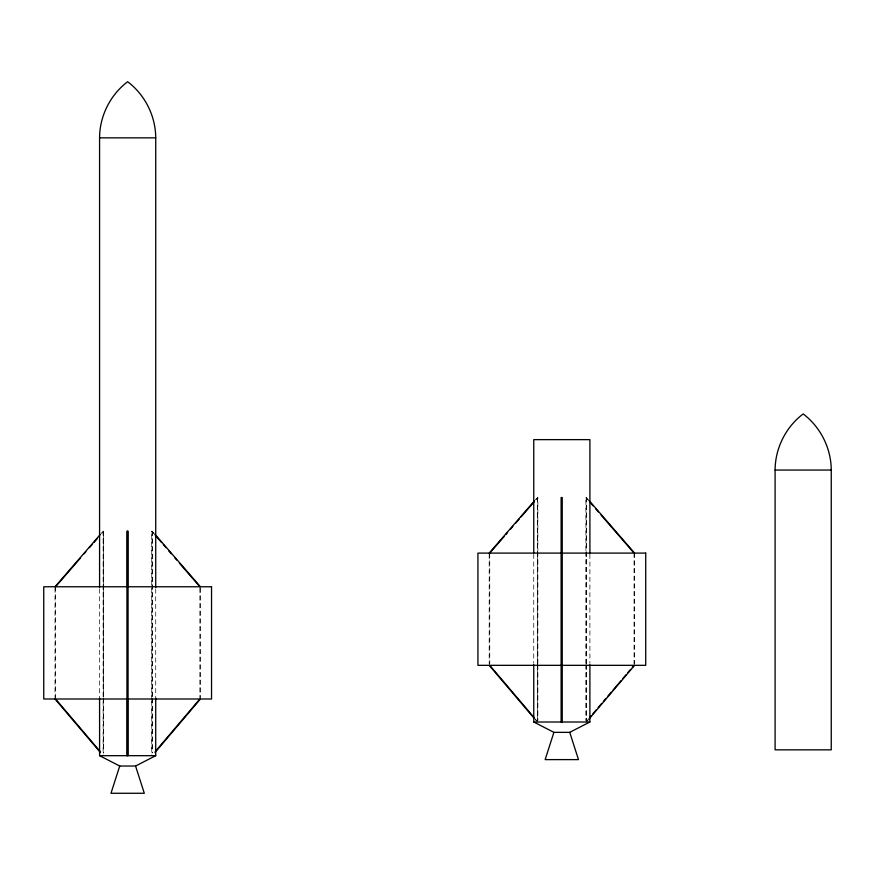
<?xml version="1.0" encoding="UTF-8"?>
<svg xmlns="http://www.w3.org/2000/svg" width="875" height="875" viewBox="0 0 875 875"><rect width="100%" height="100%" fill="white"/><g stroke="black" fill="none" stroke-linecap="round" stroke-linejoin="round"><path stroke-width="0.66" stroke-dasharray="4.38 3.28" d="M585.933 722.006L588.558 718.922M586.491 722.006L588.241 719.95M101.347 533.269L103.688 531.212L103.688 697.178M101.905 533.269L103.688 531.212M535.522 499.603L537.862 497.547L537.862 550.605M536.08 499.603L537.862 497.547M585.933 550.605L585.933 497.547L588.273 499.603M151.758 699.902L151.758 531.212L154.098 533.269M585.933 497.547L588.602 500.631M151.758 531.212L154.427 534.297M535.238 718.922L537.862 722.006M534.68 718.922L536.43 720.978M634.605 553.098L634.605 663.972M634.036 553.098L634.036 663.972M589.903 554.214L589.903 663.348M586.491 497.547L586.491 550.605M586.491 551.961L586.491 663.512M586.491 664.869L586.491 720.65M586.206 497.547L586.206 550.605M586.206 551.961L586.206 663.512M586.206 664.869L586.206 720.65M585.933 551.961L585.933 663.512M585.933 664.869L585.933 720.65M537.862 551.961L537.862 663.512M537.862 664.869L537.862 720.65M537.578 497.547L537.578 550.605M537.578 551.961L537.578 663.512M537.578 664.869L537.578 720.65M537.305 497.547L537.305 553.317M537.305 554.684L537.305 666.236M537.305 667.592L537.305 720.65M533.75 554.214L533.75 663.348M489.748 553.098L489.748 663.972M489.191 554.444L489.191 663.972M200.43 588.12L200.43 698.994M199.861 588.12L199.861 698.994M155.728 588.919L155.728 698.272M152.316 531.212L152.316 697.178M152.316 698.545L152.316 752.959M152.031 531.212L152.031 697.178M152.031 698.545L152.031 752.959M151.758 701.258L151.758 755.683M103.688 698.545L103.688 752.959M103.403 531.212L103.403 697.178M103.403 698.545L103.403 752.959M103.119 531.212L103.119 699.902M103.119 701.258L103.119 755.683M99.575 588.919L99.575 698.272M55.573 586.764L55.573 697.648M55.016 588.12L55.016 697.648"/><path stroke-width="1.31" d="M99.575 587.552L99.575 137.845C99.641 116.069 110.261 94.839 127.652 81.725C145.031 94.839 155.652 116.069 155.728 137.845L155.728 587.552M775.097 470.05C775.163 448.273 785.794 427.044 803.173 413.93C820.553 427.044 831.184 448.273 831.25 470.05L831.25 749.842L775.097 749.842L775.097 470.05L831.25 470.05M119.733 766.03L110.983 793.275L144.309 793.275L135.559 766.03L119.733 766.03L99.586 755.683L99.575 698.272M553.908 732.353L545.158 759.609L578.484 759.609L569.734 732.353L553.908 732.353L533.761 722.006L533.75 664.716M155.258 751.559L198.986 700.033M154.941 752.588L200.43 698.994M589.433 717.883L591.183 715.827M592.933 713.759L596.422 709.647M598.172 707.58L601.672 703.456M603.422 701.4L606.047 698.305M607.797 696.248L611.297 692.125M613.047 690.058L620.922 680.783M622.672 678.727L626.172 674.603M627.911 672.547L630.536 669.452M632.286 667.384L634.036 665.328M589.116 718.922L634.605 665.328M55.016 586.764L100.45 534.297M55.573 586.764L80.522 557.966M84.087 553.842L85.87 551.786M89.436 547.673L92.105 544.589M93.888 542.533L97.453 538.42M489.191 553.098L534.625 500.631M489.748 553.098L504.011 536.637M505.783 534.581L507.566 532.525M510.245 529.441L512.914 526.345M515.583 523.261L519.148 519.148M520.931 517.092L534.297 501.659M135.559 766.03L155.706 755.683L155.728 698.272M569.734 732.353L589.881 722.006L589.903 664.716M99.575 137.845L155.728 137.845M533.75 722.006L589.903 722.006M99.575 755.683L155.728 755.683M589.159 500.631L634.605 553.098M589.498 501.659L593.053 505.772M595.733 508.856L598.402 511.952M601.07 515.036L633.15 552.07M154.984 534.297L200.43 586.764M155.312 535.325L161.558 542.533M163.341 544.589L166.009 547.673M168.678 550.758L171.358 553.842M174.912 557.966L176.695 560.022M179.375 563.106L199.861 586.764M489.748 665.328L534.362 717.883M489.191 665.328L533.805 717.883M56.448 700.033L100.188 751.559M55.016 698.994L100.505 752.588M589.903 552.858L589.903 439.633L533.75 439.633L533.75 552.858M562.242 722.006L562.242 497.547L561.116 497.547L561.116 722.006M128.067 755.683L128.067 531.212L126.941 531.212L126.941 755.683M127.498 531.212L127.498 586.994M127.498 698.545L127.498 755.683M645.717 553.098L477.925 553.098L477.925 665.328L645.717 665.328L645.717 553.098M211.542 586.764L43.75 586.764L43.75 698.994L211.542 698.994L211.542 586.764"/></g></svg>
